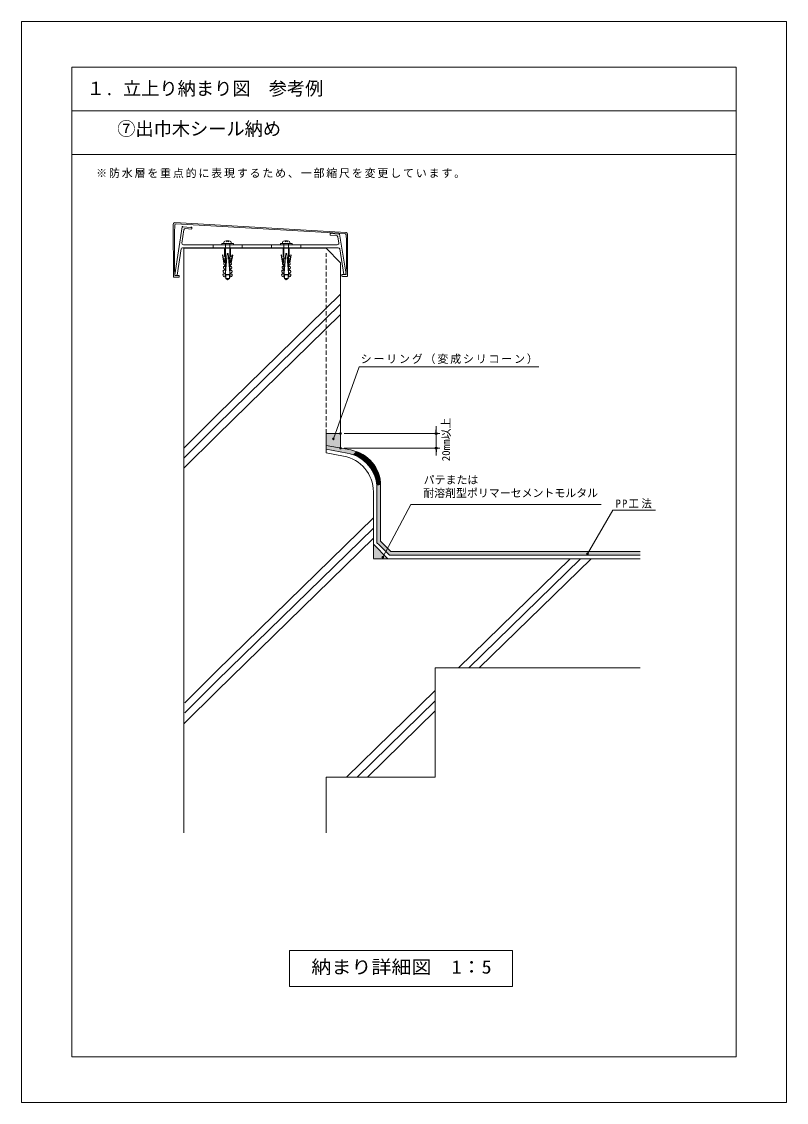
# Model space of a CAD drawing. Units: millimetres, scale not verified. Extents: x -505 to 545, y -737 to 748.
import ezdxf
from ezdxf.enums import TextEntityAlignment as Align

# ---------------------------------------------------------------- set-up
doc = ezdxf.new("R2010")
doc.units = ezdxf.units.MM
doc.header["$LTSCALE"] = 5
doc.header["$PDMODE"] = 32
doc.header["$PDSIZE"] = 2.5
doc.linetypes.add('DASHED1', pattern=[1.8, 1.2, -0.6])
doc.linetypes.add('LONG_DASHED_DOUBLE_DOTTED', pattern=[17, 12, -1.5, 0.25, -1.5, 0.25, -1.5])
doc.layers.add('0-0_0', color=7, linetype='Continuous')
for name, color, linetype, lineweight in [('0-1_WAKU', 6, 'Continuous', 18), ('0-2_KUTAI', 4, 'Continuous', 18), ('0-A_0-A', 7, 'Continuous', 18)]:
    doc.layers.add(name, color=color, linetype=linetype, lineweight=lineweight)
doc.styles.add('ＭＳ ゴシック', font='')
doc.styles.get('ＭＳ ゴシック').set_extended_font_data('MS Gothic')

# ---------------------------------------------------------------- blocks, each defined once
blk = doc.blocks.new('_DOT')
at = {"layer": '0-0_0'}
for p, q in [((-0.833, 0), (-1.667, 0)), ((0.417, 0), (-0.417, 0))]:
    blk.add_line(p, q, dxfattribs=at)
blk.add_circle((0, 0), 0.417, dxfattribs=at)

msp = doc.modelspace()

# ---------------------------------------------------------------- linework, layer by layer
at = {"layer": '0-1_WAKU'}
for p, q in [((-436.285, 685.928), (-436.285, -674.072)), ((476.215, 685.928), (-436.285, 685.928)), ((476.215, 685.928), (476.215, -674.072)), ((476.215, -674.072), (-436.285, -674.072))]:
    msp.add_line(p, q, dxfattribs=at)
at = {"layer": '0-2_KUTAI'}
for p, q in [((-282.191, 417.137), (-282.191, 437.118)), ((-217.112, 437.118), (-282.191, 437.118)), ((-282.191, 417.137), (-282.191, -365.994)), ((-237.112, 207.876), (-67.112, 374.044)), ((-237.112, 193.892), (-67.112, 360.06)), ((-237.112, 179.909), (-67.112, 346.076)), ((-41.601, 274.117), (-77.037, 175.224)), ((-41.601, 274.117), (205.063, 274.117)), ((-237.112, 207.876), (-282.02, 162.968)), ((-237.112, 193.892), (-281.769, 149.236)), ((-237.112, 179.909), (-282.387, 134.633)), ((-87.112, 182.412), (-87.112, 155.911)), ((-67.112, 182.412), (-87.112, 182.412)), ((-62.112, 182.412), (68.948, 182.412)), ((63.948, 187.412), (63.948, 192.412)), ((63.948, 182.412), (63.948, 162.412)), ((-62.112, 162.412), (68.948, 162.412)), ((63.948, 157.412), (63.948, 152.412)), ((271.941, 17.072), (306.732, 77.331)), ((306.732, 77.331), (365.137, 77.331)), ((-237.112, -143.573), (-22.112, 66.58)), ((-237.112, -157.557), (-22.112, 52.596)), ((-237.112, -171.541), (-22.112, 38.613)), ((-22.112, 30.316), (-22.112, 10.716)), ((-22.112, 10.316), (-2.112, 10.316)), ((94.691, -139.684), (248.151, 10.316)), ((108.997, -139.684), (262.457, 10.316)), ((123.304, -139.684), (276.763, 10.316)), ((-237.112, -143.573), (-280.899, -187.36)), ((62.888, -139.684), (344.251, -139.684)), ((62.888, -139.684), (62.888, -289.684)), ((-237.112, -157.557), (-280.865, -201.31)), ((-237.112, -171.541), (-281.701, -216.13)), ((-58.768, -289.684), (62.888, -170.771)), ((-44.462, -289.684), (62.888, -184.754)), ((-30.156, -289.684), (62.888, -198.738)), ((-87.112, -289.684), (62.888, -289.684)), ((-87.112, -289.684), (-87.112, -366.012))]:
    msp.add_line(p, q, dxfattribs=at)
at = {"layer": '0-2_KUTAI', "linetype": 'DASHED1'}
msp.add_line((-86.924, 182.412), (-87.112, 430.065), dxfattribs=at)
at = {"layer": '0-2_KUTAI', "color": 2}
for p, q in [((-53.098, 159.843), (-87.112, 166.077)), ((-58.098, 155.676), (-87.112, 160.994)), ((-63.098, 151.509), (-87.112, 155.911)), ((-12.112, 110.662), (-12.112, 57.387)), ((-22.112, 102.329), (-22.112, 30.316)), ((-17.112, 52.387), (-17.112, 32.387)), ((-12.112, 57.387), (-12.112, 54.458)), ((-12.112, 54.458), (-12.112, 34.458)), ((-22.112, 30.316), (-2.112, 10.316)), ((-17.112, 32.387), (-14.183, 29.458)), ((-12.112, 34.458), (2.03, 20.316)), ((-14.183, 29.458), (-0.041, 15.316)), ((-0.041, 15.316), (344.251, 15.316)), ((2.03, 20.316), (344.251, 20.316)), ((-2.112, 10.316), (344.251, 10.316))]:
    msp.add_line(p, q, dxfattribs=at)
at = {"layer": '0-2_KUTAI'}
for points in [[(-217.112, 437.118), (-87.112, 437.118), (-67.112, 417.118), (-67.112, 162.412)], [(290.608, 85.049), (29.445, 85.049), (-9.274, 12.452)]]:
    msp.add_lwpolyline(points, dxfattribs=at)
at = {"layer": '0-2_KUTAI', "color": 2}
msp.add_lwpolyline([(-17.112, 106.496), (-17.112, 55.316), (-17.112, 52.387)], dxfattribs=at)
at = {"layer": '0-2_KUTAI', "color": 6}
msp.add_lwpolyline([(-137.139, -528.065), (168.885, -528.065), (168.885, -577.291), (-137.139, -577.291)], close=True, dxfattribs=at)
at = {"layer": '0-2_KUTAI', "color": 2}
for centre, start in [((-72.112, 102.329), 0), ((-67.112, 106.496), 360), ((-62.112, 110.662), 0)]:
    msp.add_arc(centre, 50, start, 79.61401, dxfattribs=at)
at = {"layer": '0-2_KUTAI'}
for p in [(-67.112, 182.412), (-77.037, 175.224), (-67.112, 162.412), (271.941, 17.072), (-9.274, 12.452)]:
    msp.add_point(p, dxfattribs=at)
at = {"layer": '0-2_KUTAI', "color": 7}
msp.add_point((63.948, 162.412), dxfattribs=at)
at = {"layer": '0-2_KUTAI', "color": 3}
msp.add_solid([(-87.112, 182.412), (-87.112, 166.077), (-67.112, 182.412), (-67.112, 162.412)], dxfattribs=at)
at = {"layer": '0-2_KUTAI', "color": 7}
for points in [[(-68.237, 157.731), (-63.661, 161.779), (-87.112, 160.994), (-87.112, 166.077)], [(-50.241, 153.673), (-45.654, 158.084), (-68.237, 157.731), (-63.65, 161.789)], [(-40.008, 148.556), (-32.951, 151.203), (-50.241, 153.673), (-45.654, 158.084)], [(-30.304, 141.323), (-25.54, 144.322), (-40.008, 148.556), (-32.951, 151.203)], [(-18.13, 134.265), (-23.6, 131.266), (-25.54, 144.322), (-30.304, 141.323)], [(-19.718, 123.327), (-14.249, 124.915), (-23.6, 131.266), (-18.13, 134.265)], [(-17.048, 110.999), (-11.779, 112.035), (-19.718, 123.327), (-14.249, 124.915)], [(-17.112, 32.387), (-17.048, 110.999), (-12.112, 34.458), (-11.779, 112.035)], [(-17.112, 32.387), (-12.112, 34.458), (-0.041, 15.316), (2.03, 20.316)], [(2.03, 20.316), (-0.041, 15.316), (344.251, 20.316), (344.251, 15.316)]]:
    msp.add_solid(points, dxfattribs=at)
at = {"layer": '0-2_KUTAI', "color": 8}
msp.add_solid([(-22.112, 30.316), (-22.112, 10.716), (-2.112, 10.316)], dxfattribs=at)
at = {"layer": '0-A_0-A'}
for p, q in [((-505.035, 748.428), (-505.035, -736.572)), ((-296.768, 470.215), (-296.557, 397.708)), ((-295.257, 458.75), (-294.826, 468.929)), ((-59.451, 458.495), (-294.621, 472.21)), ((-284.552, 466.448), (-294.552, 400.332)), ((-61.681, 457.355), (-293.248, 470.726)), ((-282.134, 462.372), (-284.897, 444.107)), ((-272.556, 465.521), (-283.559, 466.336)), ((-280.009, 464.068), (-271.88, 463.466)), ((-271.557, 463.765), (-271.557, 465.484)), ((-295.257, 458.75), (-295.257, 409.508)), ((-223.856, 445.717), (-222.265, 447.308)), ((-222.265, 447.308), (-220.674, 445.717)), ((-143.361, 445.717), (-141.77, 447.308)), ((-141.77, 447.308), (-140.179, 445.717)), ((-81.599, 455.499), (-81.599, 457.171)), ((-81.321, 455.2), (-72.902, 454.576)), ((-69.598, 456.337), (-80.6, 457.152)), ((-69.637, 444.131), (-71.076, 452.905)), ((-68.606, 456.381), (-59.606, 401.488)), ((-58.899, 447.501), (-59.541, 455.52)), ((-58.899, 447.751), (-58.899, 410.908)), ((-57.599, 456.5), (-57.599, 399.058)), ((-286.107, 436.107), (-291.566, 400.012)), ((-70.299, 437.808), (-284.129, 437.808)), ((-71.611, 441.808), (-282.919, 441.808)), ((-230.265, 443.408), (-214.265, 443.408)), ((-230.265, 443.408), (-230.265, 441.808)), ((-230.265, 441.808), (-214.265, 441.808)), ((-227.368, 445.087), (-227.515, 443.408)), ((-226.265, 437.808), (-226.265, 429.831)), ((-218.265, 437.808), (-226.265, 437.808)), ((-225.315, 443.408), (-225.315, 400.908)), ((-219.215, 443.408), (-219.215, 400.908)), ((-218.265, 437.808), (-218.265, 429.831)), ((-217.162, 445.087), (-217.015, 443.408)), ((-214.265, 441.808), (-214.265, 443.408)), ((-149.77, 443.408), (-149.77, 441.808)), ((-149.77, 443.408), (-133.77, 443.408)), ((-149.77, 441.808), (-133.77, 441.808)), ((-146.873, 445.087), (-147.02, 443.408)), ((-137.77, 437.808), (-145.77, 437.808)), ((-145.77, 437.808), (-145.77, 429.831)), ((-144.82, 443.408), (-144.82, 400.908)), ((-138.72, 443.408), (-138.72, 400.908)), ((-137.77, 437.808), (-137.77, 429.831)), ((-136.667, 445.087), (-136.52, 443.408)), ((-133.77, 441.808), (-133.77, 443.408)), ((-62.592, 401.158), (-68.326, 436.131)), ((-227.415, 416.694), (-229.304, 427.409)), ((-226.847, 417.313), (-228.647, 427.524)), ((-227.356, 417.358), (-227.531, 415.366)), ((-226.303, 417.266), (-227.356, 417.358)), ((-226.891, 422.671), (-227.066, 420.679)), ((-225.499, 418.811), (-227.066, 420.679)), ((-225.838, 422.579), (-226.891, 422.671)), ((-226.265, 429.831), (-226.601, 425.992)), ((-225.034, 424.124), (-226.601, 425.992)), ((-222.932, 429.686), (-225.721, 397.808)), ((-221.598, 429.686), (-222.932, 429.686)), ((-218.809, 397.808), (-221.598, 429.686)), ((-217.929, 425.992), (-219.496, 424.124)), ((-217.464, 420.679), (-219.031, 418.811)), ((-217.638, 422.671), (-218.692, 422.579)), ((-217.929, 425.992), (-218.265, 429.831)), ((-217.174, 417.358), (-218.227, 417.266)), ((-215.883, 427.524), (-217.683, 417.313)), ((-217.464, 420.679), (-217.638, 422.671)), ((-216.999, 415.366), (-217.174, 417.358)), ((-215.226, 427.409), (-217.116, 416.694)), ((-146.919, 416.694), (-148.809, 427.409)), ((-146.352, 417.313), (-148.152, 427.524)), ((-146.861, 417.358), (-147.036, 415.366)), ((-145.808, 417.266), (-146.861, 417.358)), ((-146.396, 422.671), (-146.571, 420.679)), ((-145.004, 418.811), (-146.571, 420.679)), ((-145.343, 422.579), (-146.396, 422.671)), ((-145.77, 429.831), (-146.106, 425.992)), ((-144.539, 424.124), (-146.106, 425.992)), ((-142.437, 429.686), (-145.226, 397.808)), ((-141.103, 429.686), (-142.437, 429.686)), ((-138.314, 397.808), (-141.103, 429.686)), ((-137.434, 425.992), (-139.001, 424.124)), ((-136.969, 420.679), (-138.536, 418.811)), ((-137.143, 422.671), (-138.197, 422.579)), ((-137.434, 425.992), (-137.77, 429.831)), ((-136.678, 417.358), (-137.732, 417.266)), ((-135.388, 427.524), (-137.188, 417.313)), ((-136.969, 420.679), (-137.143, 422.671)), ((-136.504, 415.366), (-136.678, 417.358)), ((-134.731, 427.409), (-136.621, 416.694)), ((-295.257, 409.508), (-294.457, 399.758)), ((-228.418, 399.532), (-228.751, 401.419)), ((-227.698, 401.327), (-228.751, 401.419)), ((-226.893, 402.872), (-228.46, 404.74)), ((-226.429, 408.185), (-227.996, 410.053)), ((-225.964, 413.498), (-227.531, 415.366)), ((-216.999, 415.366), (-218.567, 413.498)), ((-216.535, 410.053), (-218.102, 408.185)), ((-216.709, 412.045), (-217.762, 411.953)), ((-216.07, 404.74), (-217.637, 402.872)), ((-216.244, 406.732), (-217.297, 406.64)), ((-215.779, 401.419), (-216.832, 401.327)), ((-216.535, 410.053), (-216.709, 412.045)), ((-216.07, 404.74), (-216.244, 406.732)), ((-215.779, 401.419), (-216.112, 399.532)), ((-147.923, 399.532), (-148.256, 401.419)), ((-147.203, 401.327), (-148.256, 401.419)), ((-146.398, 402.872), (-147.965, 404.74)), ((-145.933, 408.185), (-147.5, 410.053)), ((-145.469, 413.498), (-147.036, 415.366)), ((-136.504, 415.366), (-138.071, 413.498)), ((-136.039, 410.053), (-137.607, 408.185)), ((-136.214, 412.045), (-137.267, 411.953)), ((-135.575, 404.74), (-137.142, 402.872)), ((-135.749, 406.732), (-136.802, 406.64)), ((-135.284, 401.419), (-136.337, 401.327)), ((-136.039, 410.053), (-136.214, 412.045)), ((-135.575, 404.74), (-135.749, 406.732)), ((-135.284, 401.419), (-135.617, 399.532)), ((-58.899, 410.908), (-59.699, 400.908)), ((-289.557, 397.208), (-296.057, 397.208)), ((-289.057, 399.758), (-294.457, 399.758)), ((-291.857, 399.757), (-294.057, 399.757)), ((-288.557, 399.258), (-288.557, 398.208)), ((-225.721, 397.808), (-226.623, 397.887)), ((-225.315, 400.908), (-224.805, 400.398)), ((-225.315, 400.908), (-219.215, 400.908)), ((-224.805, 400.398), (-224.805, 395.448)), ((-224.805, 400.398), (-219.725, 400.398)), ((-224.805, 395.448), (-222.265, 393.408)), ((-224.805, 395.448), (-219.725, 395.448)), ((-219.725, 395.448), (-222.265, 393.408)), ((-219.215, 400.908), (-219.725, 400.398)), ((-219.725, 400.398), (-219.725, 395.448)), ((-217.907, 397.887), (-218.809, 397.808)), ((-145.226, 397.808), (-146.128, 397.887)), ((-144.82, 400.908), (-144.31, 400.398)), ((-144.82, 400.908), (-138.72, 400.908)), ((-144.31, 400.398), (-139.23, 400.398)), ((-144.31, 400.398), (-144.31, 395.448)), ((-144.31, 395.448), (-141.77, 393.408)), ((-144.31, 395.448), (-139.23, 395.448)), ((-139.23, 395.448), (-141.77, 393.408)), ((-138.72, 400.908), (-139.23, 400.398)), ((-139.23, 400.398), (-139.23, 395.448)), ((-137.412, 397.887), (-138.314, 397.808)), ((-65.599, 400.408), (-65.599, 399.358)), ((-65.099, 400.908), (-59.699, 400.908)), ((-64.599, 398.358), (-58.099, 398.358)), ((-62.296, 400.907), (-60.099, 400.907))]:
    msp.add_line(p, q, dxfattribs=at)
at = {"layer": '0-A_0-A', "color": 6}
for p, q in [((-436.285, 685.928), (-436.285, -674.072)), ((476.215, 685.928), (-436.285, 685.928)), ((476.215, 685.928), (476.215, -674.072)), ((476.215, 625.928), (-436.285, 625.928)), ((476.215, 565.928), (-436.285, 565.928)), ((476.215, -674.072), (-436.285, -674.072))]:
    msp.add_line(p, q, dxfattribs=at)
at = {"layer": '0-A_0-A', "linetype": 'LONG_DASHED_DOUBLE_DOTTED'}
for p, q in [((-242.265, 441.808), (-242.265, 437.808)), ((-202.265, 441.808), (-202.265, 437.808)), ((-161.77, 441.808), (-161.77, 437.808)), ((-121.77, 441.808), (-121.77, 437.808))]:
    msp.add_line(p, q, dxfattribs=at)
at = {"layer": '0-A_0-A'}
for points in [[(-505.035, -736.572), (544.965, -736.572), (544.965, 748.428), (-505.035, 748.428)], [(-227.233, 406.64), (-228.286, 406.732), (-228.46, 404.74)], [(-226.768, 411.953), (-227.821, 412.045), (-227.996, 410.053)], [(-146.738, 406.64), (-147.791, 406.732), (-147.965, 404.74)], [(-146.273, 411.953), (-147.326, 412.045), (-147.5, 410.053)]]:
    msp.add_lwpolyline(points, dxfattribs=at)
for centre, radius, start, end in [((-294.768, 470.215), 2, 85.78818, 180), ((-292.832, 468.769), 2, 85.78818, 175.42608), ((-284.057, 466.373), 0.5, 355.76394, 171.39928), ((-280.157, 462.073), 2, 85.76394, 171.39928), ((-272.057, 465.484), 0.5, 0, 175.76394), ((-271.857, 463.765), 0.3, 265.76394, 0), ((-225.426, 444.917), 1.95, 105.88085, 175), ((-222.265, 433.808), 13.5, 74.11915, 105.88085), ((-219.105, 444.917), 1.95, 5, 74.11915), ((-144.93, 444.917), 1.95, 105.88085, 175), ((-141.77, 433.808), 13.5, 74.11915, 105.88085), ((-138.609, 444.917), 1.95, 5, 74.11915), ((-81.099, 457.189), 0.5, 355.76394, 182.03378), ((-81.299, 455.499), 0.3, 179.99422, 265.76394), ((-73.05, 452.582), 2, 9.3111, 85.76394), ((-69.099, 456.3), 0.5, 9.3111, 175.76394), ((-61.534, 455.36), 2, 4.57392, 94.21182), ((-59.599, 456.5), 2, 0, 85.76394), ((-284.129, 435.808), 2, 90, 171.39928), ((-282.919, 443.808), 2, 171.39928, 270), ((-71.611, 443.808), 2, 270, 9.3111), ((-70.299, 435.808), 2, 9.3111, 90), ((-228.975, 427.466), 0.333, 10.01447, 189.9772), ((-226.221, 418.205), 0.943, 265.00798, 40.00058), ((-225.756, 423.518), 0.943, 265.00884, 39.993), ((-218.774, 423.518), 0.943, 140.007, 274.99116), ((-218.309, 418.205), 0.943, 139.99942, 274.99202), ((-215.555, 427.466), 0.333, 350.01795, 169.9904), ((-148.48, 427.466), 0.333, 10.01447, 189.9772), ((-145.726, 418.205), 0.943, 265.00798, 40.00058), ((-145.261, 423.518), 0.943, 265.00884, 39.993), ((-138.279, 423.518), 0.943, 140.007, 274.99116), ((-137.814, 418.205), 0.943, 139.99942, 274.99202), ((-135.059, 427.466), 0.333, 350.01795, 169.9904), ((-227.616, 402.266), 0.943, 264.99812, 40.00693), ((-227.151, 407.579), 0.943, 264.99899, 39.99936), ((-226.686, 412.892), 0.943, 264.99899, 40.00693), ((-217.844, 412.892), 0.943, 139.99942, 274.99116), ((-217.379, 407.579), 0.943, 140.007, 274.99116), ((-216.915, 402.266), 0.943, 139.99942, 274.99202), ((-147.12, 402.266), 0.943, 264.99812, 40.00693), ((-146.656, 407.579), 0.943, 264.99899, 39.99936), ((-146.191, 412.892), 0.943, 264.99899, 40.00693), ((-137.349, 412.892), 0.943, 139.99942, 274.99116), ((-136.884, 407.579), 0.943, 140.007, 274.99116), ((-136.419, 402.266), 0.943, 139.99942, 274.99202), ((-62.296, 401.207), 0.3, 189.3111, 270), ((-60.099, 401.407), 0.5, 270, 9.3111), ((-296.057, 397.708), 0.5, 180, 270), ((-294.057, 400.257), 0.5, 171.39928, 270), ((-291.863, 400.057), 0.3, 271.03461, 351.39928), ((-289.557, 398.208), 1, 270, 0), ((-289.057, 399.258), 0.5, 0, 90), ((-226.448, 399.879), 2, 190.00042, 264.99512), ((-218.082, 399.879), 2, 274.99559, 349.99796), ((-145.953, 399.879), 2, 190.00042, 264.99512), ((-137.586, 399.879), 2, 274.99559, 349.99796), ((-65.099, 400.408), 0.5, 90, 180), ((-64.599, 399.358), 1, 180, 270), ((-58.099, 398.858), 0.5, 270, 0)]:
    msp.add_arc(centre, radius, start, end, dxfattribs=at)

# ---------------------------------------------------------------- block references
at = {"layer": '0-2_KUTAI', "xscale": 3, "yscale": 3}
for p, rotation in [((63.948, 182.412), 270), ((63.948, 162.412), 90)]:
    msp.add_blockref('_DOT', p, dxfattribs=dict(at, rotation=rotation))

# ---------------------------------------------------------------- texts
at = {"layer": '0-2_KUTAI', "color": 7, "style": 'ＭＳ ゴシック'}
for s, height, p in [('１. 立上り納まり図\u3000参考例', 18.33, (-415.77, 641.885)), ('⑦出巾木シール納め', 18.33, (-373.798, 586.545)), ('パテまたは', 11, (46.965, 109.966)), ('耐溶剤型ポリマーセメントモルタル', 11, (46.362, 91.849))]:
    msp.add_text(s, height=height, dxfattribs=at).set_placement(p, align=Align.BOTTOM_LEFT)
msp.add_text('20mm以上', height=11, rotation=90, dxfattribs=at).set_placement((86.466, 144.358), align=Align.BOTTOM_LEFT)
at = {"layer": '0-2_KUTAI', "color": 7, "style": 'ＭＳ ゴシック', "width": 1.1}
msp.add_text('納まり詳細図\u30001：5', height=18.33, dxfattribs=at).set_placement((-107.252, -565.178), align=Align.BOTTOM_LEFT)
at = {"layer": '0-2_KUTAI', "color": 7, "char_height": 11, "attachment_point": 7, "style": 'ＭＳ ゴシック'}
for s, insert in [('\\T1.17;シーリング（変成シリコーン）', (-39.509, 277.941)), ('\\T1.24;\\W0.95;PP工法', (310.617, 79.497))]:
    msp.add_mtext(s, dxfattribs=dict(at, insert=insert))
at = {"layer": '0-A_0-A', "insert": (-402.707, 533.329), "char_height": 11, "attachment_point": 7, "style": 'ＭＳ ゴシック'}
msp.add_mtext('\\T1.17;※防水層を重点的に表現するため、一部縮尺を変更しています。', dxfattribs=at)

doc.saveas('drawing.dxf')
